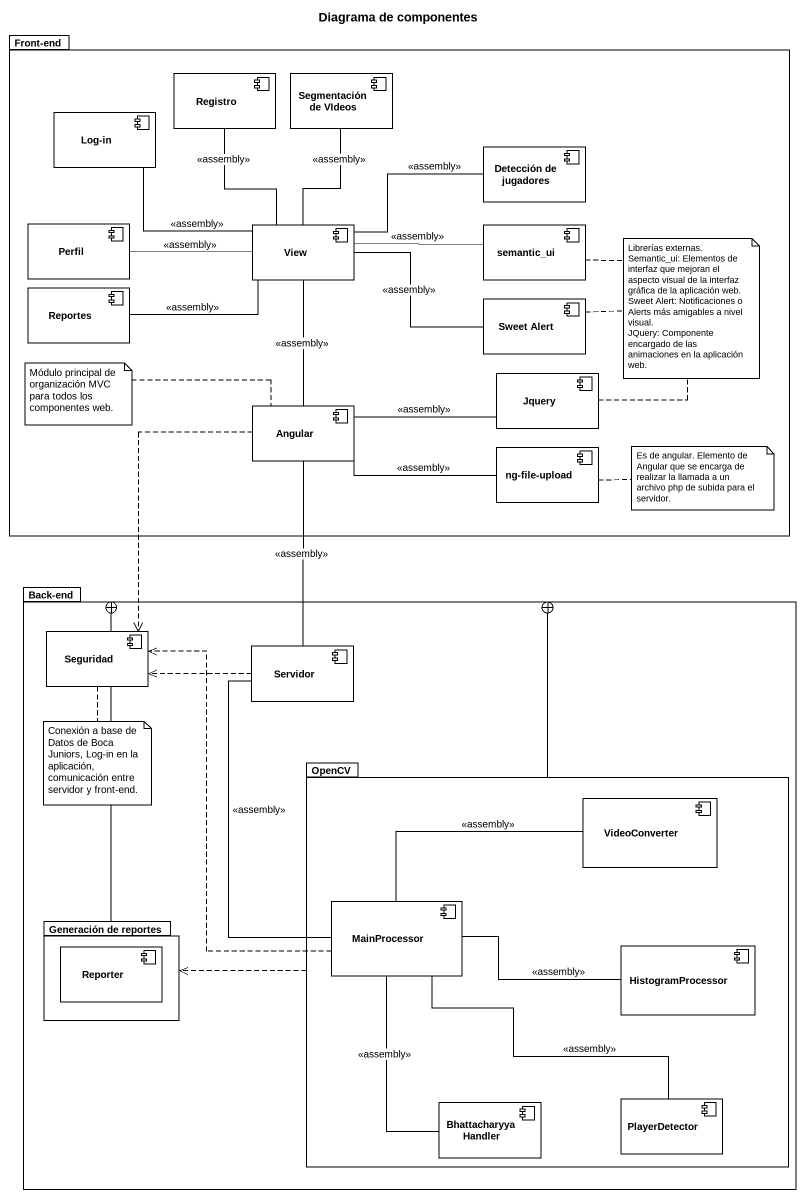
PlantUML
@startuml
title Diagrama de componentes
package "Front-end" as Front_end {
  component Registro
  component "Segmentación de VIdeos" as Segmentación_de_VIdeos
  component "Log-in" as Log_in
  component "Detección de jugadores" as Detección_de_jugadores
  component Perfil
  component View
  component semantic_ui
  component Reportes
  component "Sweet Alert" as Sweet_Alert
  component Angular
  component Jquery
  component "ng-file-upload" as ng_file_upload
}
package "Back-end" as Back_end {
  component Seguridad
  component Servidor
  package OpenCV {
    component VideoConverter
    component MainProcessor
    component HistogramProcessor
    component "Bhattacharyya Handler" as Bhattacharyya_Handler
    component PlayerDetector
  }
  package "Generación de reportes" as Generación_de_reportes {
    component Reporter
  }
}
View -up- Registro : <<assembly>>
View -up- Segmentación_de_VIdeos : <<assembly>>
View -left- Log_in : <<assembly>>
View -right- Detección_de_jugadores : <<assembly>>
View -left- Perfil : <<assembly>>
View -right- semantic_ui : <<assembly>>
View -left- Reportes : <<assembly>>
View -right- Sweet_Alert : <<assembly>>
View -- Angular : <<assembly>>
Angular -right- Jquery : <<assembly>>
Angular -right- ng_file_upload : <<assembly>>
Angular ..> Seguridad
Angular -- Servidor : <<assembly>>
Servidor .left.> Seguridad
Servidor -- MainProcessor : <<assembly>>
OpenCV -left-+ Back_end
OpenCV .left.> Generación_de_reportes
MainProcessor .up.> Seguridad
MainProcessor -right- VideoConverter : <<assembly>>
MainProcessor -right- HistogramProcessor : <<assembly>>
MainProcessor -- Bhattacharyya_Handler : <<assembly>>
MainProcessor -- PlayerDetector : <<assembly>>
Generación_de_reportes -right-+ Back_end
note as N1
  Librerías externas.
  Semantic_ui: Elementos de interfaz que mejoran el aspecto visual de la interfaz gráfica de la aplicación web.
  Sweet Alert: Notificaciones o Alerts más amigables a nivel visual.
  JQuery: Componente encargado de las animaciones en la aplicación web.
end note
N1 .. semantic_ui
N1 .. Sweet_Alert
N1 .. Jquery
note left of Angular : Módulo principal de organización MVC para todos los componentes web.
note right of ng_file_upload : Es de angular. Elemento de Angular que se encarga de realizar la llamada a un archivo php de subida para el servidor.
note bottom of Seguridad : Conexión a base de Datos de Boca Juniors, Log-in en la aplicación, comunicación entre servidor y front-end.
@enduml
